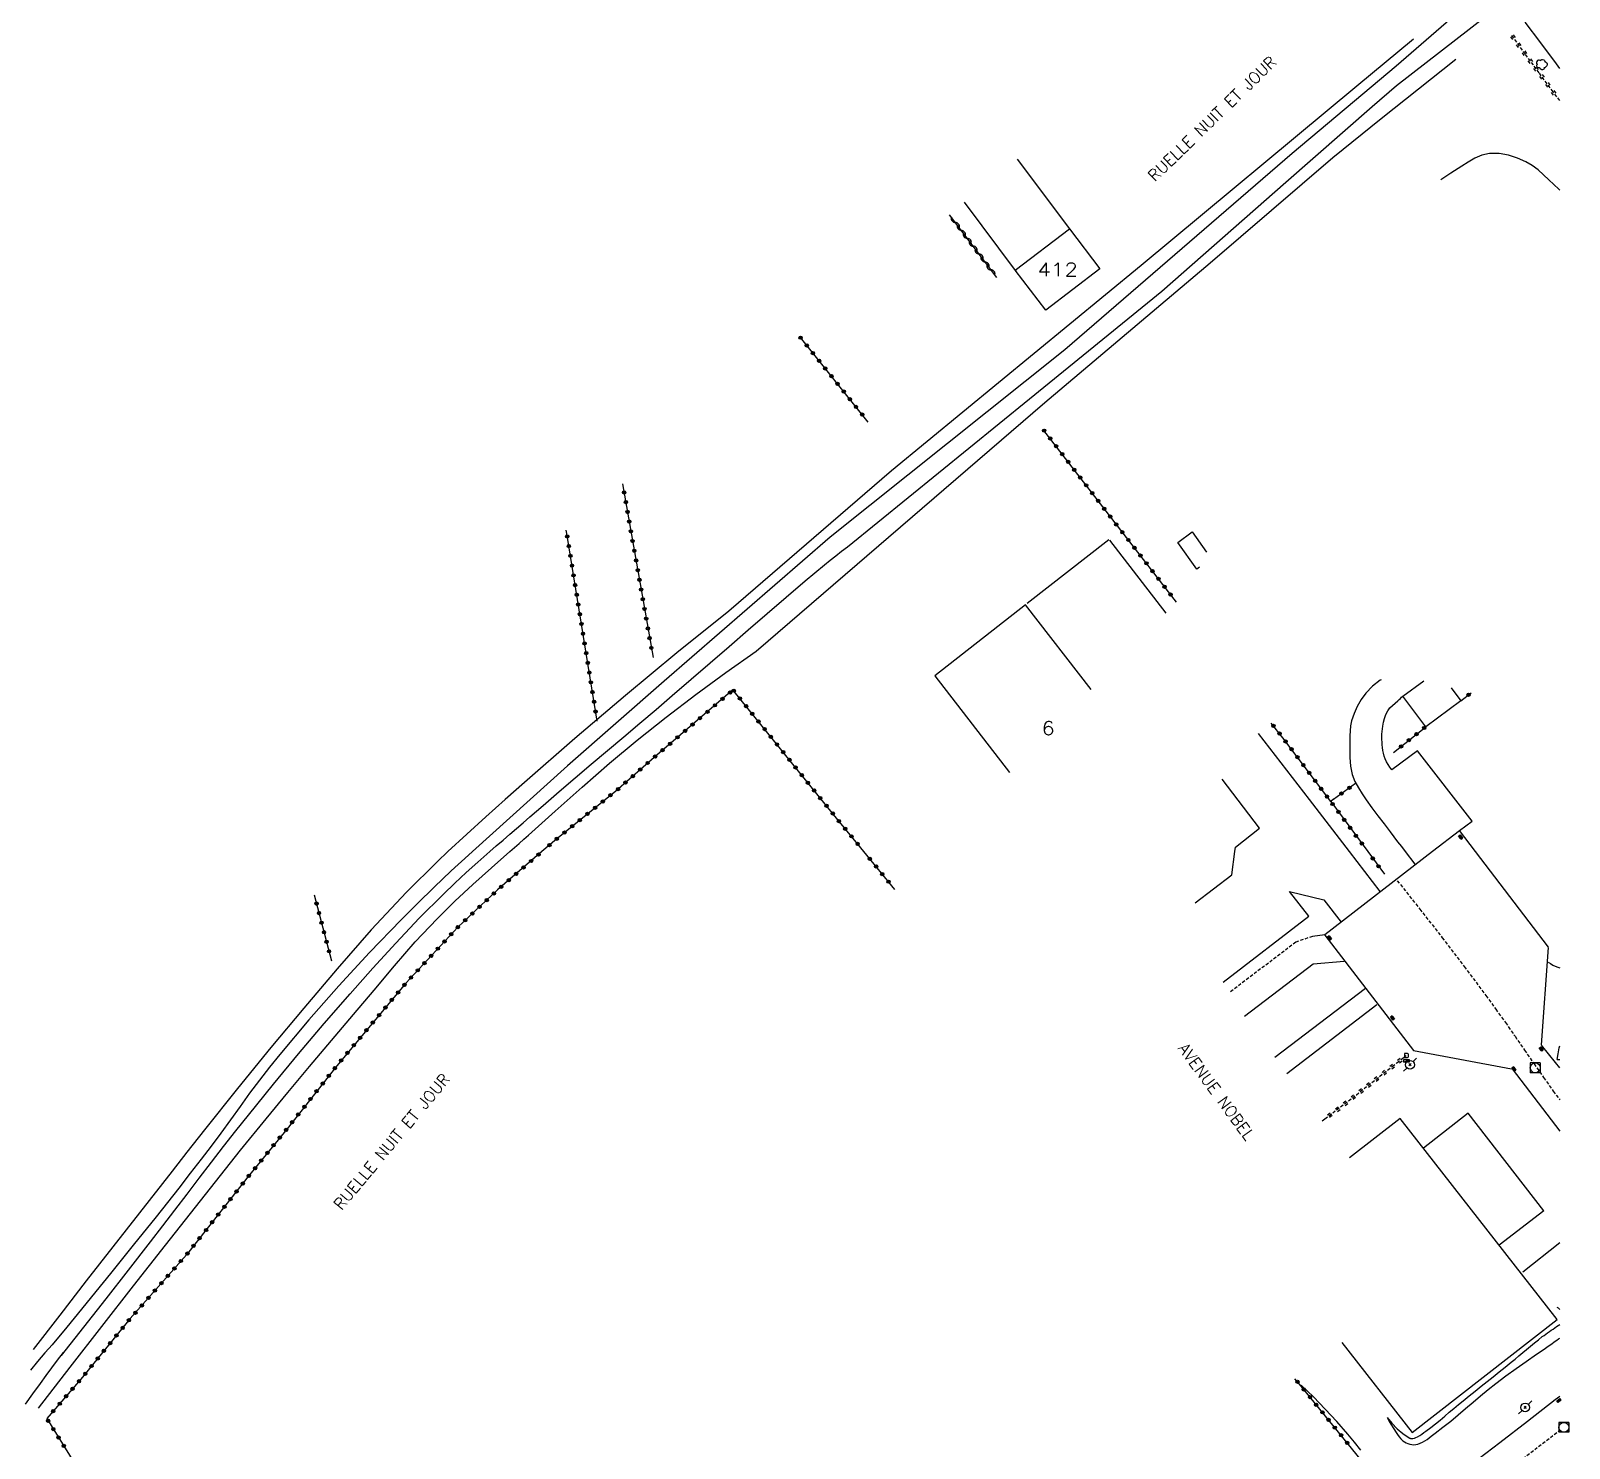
# Model space of a CAD drawing. Header units: millimetres. Extents: x 164000 to 165001, y 157998 to 159001.
# Drawn here: x 164767.2 to 165001.4, y 158580.2 to 158795.9 of the extents above; entities that cross this region are included whole.
import ezdxf
from ezdxf.enums import TextEntityAlignment as Align

# ---------------------------------------------------------------- set-up
doc = ezdxf.new("R2010")
doc.units = ezdxf.units.MM
doc.linetypes.add('DASHED', pattern=[0.75, 0.5, -0.25])
doc.layers.get('0').update_dxf_attribs({"linetype": 'CONTINUOUS'})
for name, color, linetype in [('W0001', 6, 'DASHED'), ('W0008', 7, 'CONTINUOUS'), ('W0017', 7, 'CONTINUOUS'), ('W0101', 7, 'CONTINUOUS'), ('W0104', 1, 'CONTINUOUS'), ('W0112', 1, 'DASHED'), ('W0211', 2, 'CONTINUOUS'), ('W0214', 2, 'CONTINUOUS'), ('W0220', 5, 'DASHED'), ('W0300', 7, 'CONTINUOUS'), ('W0310', 3, 'CONTINUOUS'), ('W0323', 7, 'CONTINUOUS'), ('W0401', 7, 'CONTINUOUS'), ('W0420', 7, 'CONTINUOUS'), ('W0438', 7, 'CONTINUOUS'), ('W0473', 7, 'CONTINUOUS'), ('W0989', 7, 'CONTINUOUS'), ('W0991', 7, 'CONTINUOUS')]:
    doc.layers.add(name, color=color, linetype=linetype)
doc.styles.get("Standard").update_dxf_attribs({"font": 'romans.shx', "width": 0.85})

# ---------------------------------------------------------------- blocks, each defined once
blk = doc.blocks.new('T401')
for p, q in [((-0.3, 0.3), (0, 0.3)), ((-0.3, -0.25), (-0.3, 0.3)), ((-0.3, 0.15), (0, 0.15)), ((-0.3, 0), (0, 0)), ((0, 0.3), (0, -0.25)), ((-0.3, -0.15), (0, -0.15)), ((-0.3, -0.25), (-0.3, -0.3)), ((-0.3, -0.3), (0, -0.3)), ((0, -0.3), (0, -0.25))]:
    blk.add_line(p, q)
blk = doc.blocks.new('T473')
for p, q in [((-0.166667, 0.166667), (0.166667, -0.166667)), ((-0.166667, -0.166667), (0.166667, 0.166667)), ((0.500001, 0.500001), (1.000002, 1.000002)), ((-1.000002, -1.000002), (-0.500001, -0.500001))]:
    blk.add_line(p, q)
blk.add_ellipse((0, 0), major_axis=(0.471405, 0.471405), ratio=1, start_param=5.4977871438, end_param=11.780972451)
blk = doc.blocks.new('T420')
for p, q in [((0.75, 0.75), (-0.75, 0.75)), ((-0.75, 0.75), (-0.75, -0.75)), ((0.75, 0.75), (0.75, -0.75)), ((0.75, -0.75), (-0.75, -0.75))]:
    blk.add_line(p, q)
blk.add_ellipse((0, 0), major_axis=(-0.53, 0.53), ratio=1, start_param=3.926991, end_param=10.210176)
blk = doc.blocks.new('T438')
for p, q in [((-0.4, 0.2), (0.4, 0.2)), ((-0.4, -0.2), (-0.4, 0.2)), ((0.15, 1.1), (-0.3, 1.1)), ((-0.3, 1.1), (-0.3, 0.5)), ((-0.3, 0.5), (0.15, 0.5)), ((0.3, 0.65), (0.3, 0.95)), ((0.4, 0.2), (0.4, -0.2))]:
    blk.add_line(p, q)
at = {"flags": 128}
for points in [[(-0.4, -0.2), (0.4, 0.2)], [(0.4, -0.2), (-0.4, -0.2)]]:
    blk.add_lwpolyline(points, dxfattribs=at)
for centre, major_axis, start_param, end_param in [((0.15, 0.95), (0.106, -0.106), 0.785398, 2.356194), ((0.15, 0.65), (0.106, 0.106), 3.926991, 5.497787)]:
    blk.add_ellipse(centre, major_axis=major_axis, ratio=1, start_param=start_param, end_param=end_param)
blk = doc.blocks.new('T300')
for p, q in [((-0.8, 0.51), (-0.86, 0.34)), ((-0.86, 0.34), (-0.86, 0.17)), ((-0.86, 0.17), (-0.74, 0.06)), ((-0.69, 0.63), (-0.8, 0.51)), ((-0.8, -0.06), (-0.74, 0.06)), ((-0.74, 0.06), (-0.69, 0.11)), ((-0.57, 0.69), (-0.69, 0.63)), ((-0.46, 0.69), (-0.57, 0.69)), ((-0.29, 0.63), (-0.46, 0.69)), ((-0.29, 0.63), (-0.17, 0.74)), ((-0.23, 0.57), (-0.29, 0.63)), ((-0.17, 0.74), (-0.06, 0.8)), ((-0.06, 0.8), (0.06, 0.8)), ((0.06, 0.8), (0.23, 0.74)), ((0.23, 0.74), (0.34, 0.63)), ((0.34, 0.63), (0.4, 0.51)), ((0.46, 0.46), (0.34, 0.46)), ((0.4, 0.51), (0.4, 0.46)), ((0.57, 0.4), (0.46, 0.46)), ((0.57, 0.4), (0.69, 0.29)), ((0.69, 0.29), (0.74, 0.17)), ((0.74, 0.06), (0.69, -0.17)), ((0.74, 0.17), (0.74, 0.06)), ((-0.8, -0.17), (-0.8, -0.06)), ((-0.8, -0.23), (-0.8, -0.17)), ((-0.74, -0.34), (-0.8, -0.23)), ((-0.69, -0.4), (-0.74, -0.34)), ((-0.51, -0.46), (-0.69, -0.4)), ((-0.4, -0.46), (-0.51, -0.46)), ((-0.4, -0.46), (-0.34, -0.46)), ((-0.34, -0.46), (-0.34, -0.4)), ((-0.34, -0.51), (-0.34, -0.46)), ((-0.29, -0.63), (-0.34, -0.51)), ((-0.17, -0.74), (-0.29, -0.63)), ((-0.06, -0.8), (-0.17, -0.74)), ((0.06, -0.8), (-0.06, -0.8)), ((0.17, -0.74), (0.06, -0.8)), ((0.23, -0.69), (0.17, -0.74)), ((0.29, -0.46), (0.23, -0.46)), ((0.29, -0.63), (0.23, -0.69)), ((0.46, -0.4), (0.29, -0.46)), ((0.34, -0.51), (0.29, -0.63)), ((0.34, -0.51), (0.34, -0.46)), ((0.57, -0.34), (0.46, -0.4)), ((0.63, -0.29), (0.57, -0.34)), ((0.69, -0.17), (0.63, -0.29))]:
    blk.add_line(p, q)
blk = doc.blocks.new('t323o')
at = {"color": 0, "linetype": 'Continuous'}
for radius in [0.25, 0.15]:
    blk.add_circle((0, 0), radius, dxfattribs=at)
blk = doc.blocks.new('t310o')
at = {"color": 0, "linetype": 'Continuous'}
for centre, start, end in [((-0.5, 0.38), 216.8699, 323.1304), ((0.5, -0.37), 36.8699, 143.1303)]:
    blk.add_arc(centre, 0.625, start, end, dxfattribs=at)
blk = doc.blocks.new('t220o')
at = {"color": 0, "linetype": 'Continuous'}
for p, q in [((-0.25, 0.25), (0.25, 0.25)), ((-0.25, -0.25), (0.25, -0.25))]:
    blk.add_line(p, q, dxfattribs=at)

msp = doc.modelspace()

# ---------------------------------------------------------------- linework, layer by layer
at = {"layer": 'W0001'}
for points in [[(164975.25, 158666.57), (164978.69, 158662.25), (164982.09, 158657.9), (164985.44, 158653.51), (164988.75, 158649.09), (164990.24, 158647.03), (164991.72, 158644.97), (164993.18, 158642.89), (164994.62, 158640.8), (164996.07, 158638.71), (164997.53, 158636.63), (164999, 158634.56), (165000, 158633.2)], [(164937.71, 158534.42), (164941.19, 158537.26), (164944.68, 158540.09), (164948.18, 158542.91), (164951.7, 158545.71), (164956.33, 158549.36), (164960.98, 158552.99), (164965.64, 158556.6), (164970.31, 158560.21), (164973.09, 158562.35), (164975.88, 158564.49), (164978.66, 158566.62), (164981.45, 158568.74), (164984.25, 158570.87), (164987.04, 158573), (164989.82, 158575.13), (164992.61, 158577.26), (164997.96, 158581.38), (165000, 158582.95)]]:
    msp.add_lwpolyline(points, dxfattribs=at)
at = {"layer": 'W0008'}
for points in [[(165000, 158790.2), (164999.48, 158790.89), (164997.1, 158794.06), (164994.71, 158797.23)], [(164984.71, 158674.18), (164980.6, 158671)], [(164987.16, 158671), (164984.71, 158674.2)], [(164980.6, 158671), (164964.21, 158658.31)], [(164998.29, 158656.45), (164987.16, 158671)], [(164964.24, 158658.29), (164977.7, 158640.71), (164992.66, 158637.95)], [(164997.23, 158641.57), (164998.27, 158656.42)], [(165000, 158638.08), (164999.34, 158638.91), (164998.29, 158640.23), (164997.23, 158641.54)], [(164992.75, 158637.93), (165000, 158628.47)], [(165000, 158588.09), (164999.31, 158587.56), (164995.08, 158584.29), (164990.85, 158581.04), (164986.61, 158577.78)]]:
    msp.add_lwpolyline(points, dxfattribs=at)
at = {"layer": 'W0017'}
for points in [[(164987.7, 158806.53), (164987.31, 158802.22), (164983.43, 158797.78), (164975.07, 158790.53), (164970.01, 158786.27)], [(164971.44, 158784.38), (164975.13, 158787.59), (164988.66, 158798.1), (164989.53, 158798.68), (164991.08, 158798.82), (164992.05, 158798.77), (164993.68, 158798.59)], [(164970.01, 158786.27), (164959.26, 158777.23), (164924.65, 158747.37), (164888.89, 158718.86)], [(164891.53, 158717.36), (164919.24, 158739.89), (164939.42, 158756.3), (164958.27, 158772.9), (164971.44, 158784.38)], [(164888.89, 158718.86), (164863.66, 158696.96), (164848.92, 158684.04), (164834.48, 158671)], [(164918.9, 158708.81), (164931.36, 158718.5)], [(164931.45, 158718.42), (164940.01, 158707.26)], [(164837.08, 158671), (164838.09, 158671.88), (164839.11, 158672.76), (164840.13, 158673.64), (164841.14, 158674.52), (164842.16, 158675.39), (164843.18, 158676.27), (164844.19, 158677.14), (164845.21, 158678.02), (164847.65, 158680.13), (164850.1, 158682.23), (164852.55, 158684.32), (164855.02, 158686.4), (164857.48, 158688.48), (164859.95, 158690.55), (164862.41, 158692.64), (164864.86, 158694.73), (164867.76, 158697.22), (164870.65, 158699.72), (164873.53, 158702.23), (164876.42, 158704.74), (164879.31, 158707.24), (164882.21, 158709.73), (164885.13, 158712.19), (164888.07, 158714.64), (164888.92, 158715.33), (164889.78, 158716.02), (164890.65, 158716.7), (164891.53, 158717.36)], [(164972.78, 158697.16), (164972.66, 158697.07), (164971.48, 158696.16), (164970.44, 158695.1), (164969.74, 158694.14), (164969.15, 158693.1), (164968.67, 158692.01), (164968.3, 158690.88), (164968.14, 158690.14), (164968.06, 158689.38), (164968.04, 158688.63), (164968.03, 158687.88), (164968.02, 158686.59), (164968.02, 158685.3), (164968.12, 158684), (164968.39, 158682.73), (164968.79, 158681.69), (164969.33, 158680.72), (164969.92, 158679.8), (164970.52, 158678.89), (164971.38, 158677.64), (164972.3, 158676.42), (164973.23, 158675.23), (164974.16, 158674.03), (164974.73, 158673.27), (164975.3, 158672.51), (164975.88, 158671.76), (164976.46, 158671)], [(164974.44, 158683.45), (164974.12, 158683.83), (164973.84, 158684.24), (164973.6, 158684.67), (164973.39, 158685.11), (164973.24, 158685.54), (164973.13, 158685.97), (164973.05, 158686.41), (164972.99, 158686.86), (164972.96, 158687.26), (164972.93, 158687.66), (164972.91, 158688.06), (164972.91, 158688.46), (164972.92, 158688.87), (164972.95, 158689.27), (164972.99, 158689.67), (164973.04, 158690.07), (164973.16, 158690.68), (164973.3, 158691.28), (164973.51, 158691.86), (164973.79, 158692.42), (164974.13, 158692.86), (164974.53, 158693.25), (164974.95, 158693.6), (164975.35, 158693.96), (164975.53, 158694.14), (164975.72, 158694.31), (164975.9, 158694.48), (164976.08, 158694.65)], [(164954.06, 158688.99), (164961.82, 158678.91), (164967.92, 158671)], [(164986.65, 158675.61), (164978.35, 158686.33), (164974.44, 158683.45)], [(164984.71, 158674.19), (164986.65, 158675.61)], [(164833.87, 158670.45), (164831.23, 158668.05), (164828.64, 158665.61), (164826.09, 158663.12), (164823.58, 158660.6), (164818.8, 158655.63), (164814.13, 158650.57), (164809.56, 158645.41), (164805.12, 158640.14), (164803.56, 158638.19), (164802.03, 158636.22), (164800.54, 158634.22), (164799.07, 158632.2), (164797.61, 158630.18), (164796.14, 158628.16), (164794.66, 158626.16), (164793.15, 158624.17), (164791.49, 158622.04)], [(164791.81, 158619.9), (164792.87, 158621.29), (164794.72, 158623.71), (164796.58, 158626.12), (164798.46, 158628.52), (164800.36, 158630.9), (164804.15, 158635.58), (164807.98, 158640.22), (164811.86, 158644.82), (164815.82, 158649.36), (164819.28, 158653.24), (164822.78, 158657.07), (164826.36, 158660.85), (164830.03, 158664.53), (164831.76, 158666.18), (164833.51, 158667.81), (164835.29, 158669.41), (164837.08, 158671)], [(164834.48, 158671), (164833.87, 158670.45)], [(164967.92, 158671), (164972.6, 158664.93)], [(164976.46, 158671), (164977.92, 158669.09)], [(164948.72, 158651.15), (164961.79, 158661.17), (164958.85, 158664.95), (164964.08, 158663.67), (164966.69, 158660.24)], [(164964.21, 158658.31), (164962.34, 158658.1)], [(164951.98, 158645.93), (164962.45, 158653.92)], [(164962.45, 158653.92), (164967.18, 158654.33)], [(164998.24, 158654.19), (164998.58, 158653.95), (164998.94, 158653.74), (164999.31, 158653.56), (164999.7, 158653.41), (165000, 158653.32)], [(164956.59, 158639.72), (164970.42, 158650.21)], [(164958.43, 158637.24), (164972.14, 158647.75)], [(164999.6, 158639.34), (164999.73, 158640.24), (164999.91, 158641.13), (165000, 158641.45)], [(164999.6, 158639.34), (165000, 158639.35)], [(164791.49, 158622.04), (164789.74, 158619.79), (164786.29, 158615.44), (164782.82, 158611.11), (164779.34, 158606.79), (164777.13, 158604.07), (164774.92, 158601.35), (164772.69, 158598.64), (164770.46, 158595.94)], [(164771.87, 158594.33), (164775.28, 158598.64), (164778.68, 158602.96), (164782.07, 158607.29), (164785.45, 158611.62), (164787.32, 158614.03), (164789.17, 158616.45), (164791.02, 158618.87), (164791.81, 158619.9)], [(164994.36, 158607.02), (165000, 158611.49)], [(164766.44, 158586.91), (164767.55, 158588.49), (164768.68, 158590.07), (164769.54, 158591.25), (164770.41, 158592.43), (164771.3, 158593.6), (164772.2, 158594.76)], [(164770.5, 158596), (164769.35, 158594.73), (164768.23, 158593.42), (164767.16, 158592.08)]]:
    msp.add_lwpolyline(points, dxfattribs=at)
at = {"layer": 'W0101'}
msp.add_lwpolyline([(164917.08, 158759.5), (164925.34, 158765.78), (164929.99, 158759.67), (164921.73, 158753.39)], close=True, dxfattribs=at)
for points in [[(164928.63, 158695.68), (164918.64, 158708.56), (164904.86, 158697.77), (164916.22, 158683.04)], [(164950.52, 158671), (164950.6, 158671.67), (164954.3, 158674.55), (164948.57, 158682.04)], [(164944.49, 158663.2), (164950.08, 158667.46), (164950.52, 158671)], [(164999.58, 158599.77), (164975.7, 158630.39), (164967.98, 158624.37)], [(164966.82, 158596.3), (164977.53, 158582.57), (164999.58, 158599.77)]]:
    msp.add_lwpolyline(points, dxfattribs=at)
at = {"layer": 'W0104'}
for points in [[(164917.37, 158776.39), (164925.34, 158765.78)], [(164917.3, 158759.21), (164909.38, 158769.81)], [(164944.75, 158714), (164941.82, 158718.06), (164944, 158719.64), (164946.21, 158716.59)], [(164945.14, 158714.29), (164944.75, 158714)], [(164983.43, 158695.94), (164984.91, 158693.96), (164979.58, 158689.99), (164976.12, 158694.63), (164979.29, 158697)], [(164997.58, 158616.33), (164986.04, 158631.19), (164979.22, 158625.88)], [(164997.58, 158616.33), (164990.77, 158611.08)]]:
    msp.add_lwpolyline(points, dxfattribs=at)
at = {"layer": 'W0112'}
for points in [[(164959.8, 158657.23), (164949.68, 158649.5)], [(164962.34, 158658.1), (164959.8, 158657.23)]]:
    msp.add_lwpolyline(points, dxfattribs=at)
at = {"layer": 'W0211'}
for points in [[(165000, 158601.33), (164999.97, 158601.36), (164999.78, 158601.5), (164999.57, 158601.63)], [(164973.71, 158584.87), (164974.02, 158584.29), (164974.36, 158583.72), (164974.71, 158583.16), (164975.08, 158582.61), (164975.3, 158582.27), (164975.54, 158581.94), (164975.8, 158581.61), (164976.1, 158581.33), (164976.34, 158581.16), (164976.59, 158581.02), (164976.87, 158580.91), (164977.15, 158580.82), (164977.45, 158580.77), (164977.76, 158580.74), (164978.07, 158580.76), (164978.38, 158580.82), (164979.11, 158581.12), (164979.78, 158581.55), (164980.4, 158582.02), (164981.02, 158582.49), (164982.21, 158583.38), (164983.38, 158584.31), (164984.53, 158585.27), (164985.66, 158586.24), (164986.79, 158587.22), (164987.93, 158588.19), (164989.08, 158589.14), (164990.25, 158590.06), (164991.78, 158591.2), (164993.33, 158592.31), (164994.89, 158593.41), (164996.45, 158594.51), (164996.84, 158594.77), (164997.23, 158595.04), (164997.62, 158595.3), (164998, 158595.56), (164998.39, 158595.83), (164998.78, 158596.1), (164999.16, 158596.37), (164999.54, 158596.65), (164999.79, 158596.83), (165000, 158596.95)], [(164969.7, 158579.89), (164968.74, 158581.13), (164967.74, 158582.34), (164966.04, 158584.27), (164964.28, 158586.16), (164962.48, 158588), (164960.63, 158589.79)]]:
    msp.add_lwpolyline(points, dxfattribs=at)
at = {"layer": 'W0214'}
for points in [[(165000, 158771.64), (164999.83, 158771.81), (164998.31, 158773.25), (164997.51, 158774), (164996.68, 158774.74), (164995.8, 158775.42), (164994.83, 158775.98), (164993.53, 158776.54), (164992.17, 158776.99), (164990.75, 158777.24), (164989.3, 158777.24), (164988.14, 158776.98), (164987.05, 158776.51), (164986.05, 158775.92), (164985.08, 158775.31), (164983.41, 158774.27), (164981.86, 158773.22)], [(164973.71, 158584.87), (164974.44, 158583.99), (164975.24, 158583.17), (164976.12, 158582.44), (164977.06, 158581.78), (164977.13, 158581.74), (164977.2, 158581.71), (164977.27, 158581.68), (164977.35, 158581.67), (164977.61, 158581.68), (164977.86, 158581.74), (164978.09, 158581.84), (164978.32, 158581.94), (164978.66, 158582.12), (164978.99, 158582.34), (164979.31, 158582.57), (164979.62, 158582.8), (164980.35, 158583.35), (164981.07, 158583.91), (164981.78, 158584.49), (164982.48, 158585.08), (164983.17, 158585.67), (164983.87, 158586.26), (164984.57, 158586.84), (164985.28, 158587.42), (164986.19, 158588.16), (164987.1, 158588.89), (164988.02, 158589.62), (164988.93, 158590.35), (164989.85, 158591.08), (164990.76, 158591.81), (164991.67, 158592.54), (164992.58, 158593.28), (164993.18, 158593.76), (164993.77, 158594.26), (164994.36, 158594.75), (164994.94, 158595.25), (164995.53, 158595.74), (164996.13, 158596.23), (164996.73, 158596.71), (164997.33, 158597.18), (164997.6, 158597.38), (164997.87, 158597.58), (164998.14, 158597.77), (164998.42, 158597.96), (164998.69, 158598.15), (164998.96, 158598.34), (164999.23, 158598.53), (164999.5, 158598.73), (164999.75, 158598.9), (165000, 158599.04)]]:
    msp.add_lwpolyline(points, dxfattribs=at)
at = {"layer": 'W0220'}
for points in [[(165000, 158785.29), (164998.97, 158786.65), (164996.85, 158789.5), (164994.75, 158792.37), (164992.67, 158795.25)], [(164963.81, 158630), (164964.22, 158630.32), (164966.63, 158632.15), (164969.02, 158634), (164971.39, 158635.87), (164973.77, 158637.74), (164974.48, 158638.3), (164975.18, 158638.86), (164975.89, 158639.42), (164976.59, 158639.98)]]:
    msp.add_lwpolyline(points, dxfattribs=at)
at = {"layer": 'W0300'}
for points in [[(164977.71, 158794.66), (164969.09, 158787.49)], [(164972.82, 158782.55), (164984.16, 158791.6)], [(164969.09, 158787.49), (164936.26, 158760.2), (164898.24, 158728.97), (164873.51, 158707.6)], [(164877.65, 158701.49), (164921.59, 158739.36), (164946.79, 158760.6), (164965.42, 158776.64), (164972.82, 158782.55)], [(164873.51, 158707.6), (164865.59, 158701.23), (164857.76, 158694.77), (164850.02, 158688.19), (164842.37, 158681.52), (164839.43, 158678.92), (164836.5, 158676.31), (164833.6, 158673.67), (164830.72, 158671)], [(164840.17, 158671), (164840.87, 158671.62), (164841.57, 158672.24), (164842.28, 158672.87), (164842.98, 158673.49), (164847.07, 158677.16), (164851.17, 158680.82), (164855.31, 158684.44), (164859.53, 158687.95), (164863.96, 158691.47), (164868.46, 158694.89), (164873.02, 158698.24), (164877.65, 158701.49)], [(164830.72, 158671), (164829.12, 158669.48), (164827.54, 158667.94), (164825.97, 158666.38), (164824.43, 158664.8), (164819.06, 158659.07), (164813.88, 158653.17), (164808.8, 158647.18), (164803.77, 158641.16), (164798.68, 158634.95), (164793.68, 158628.67), (164791, 158625.25)], [(164792.27, 158616.87), (164795.34, 158620.76), (164799.17, 158625.57), (164803.04, 158630.34), (164806.34, 158634.34), (164809.66, 158638.31), (164813, 158642.27), (164816.36, 158646.21), (164819.48, 158649.9), (164822.59, 158653.61), (164825.76, 158657.26), (164829.07, 158660.79), (164831.75, 158663.44), (164834.52, 158666), (164837.34, 158668.51), (164840.17, 158671)], [(164791, 158625.25), (164788.73, 158622.35), (164783.78, 158616.04), (164779.71, 158610.85), (164775.66, 158605.66), (164771.62, 158600.45), (164767.6, 158595.24)], [(164768.38, 158586.3), (164773.19, 158592.52), (164778.02, 158598.73), (164782.87, 158604.93), (164787.73, 158611.11), (164791.53, 158615.94), (164792.27, 158616.87)]]:
    msp.add_lwpolyline(points, dxfattribs=at)
at = {"layer": 'W0310'}
msp.add_lwpolyline([(164914.29, 158758.35), (164907.09, 158767.93)], dxfattribs=at)
at = {"layer": 'W0323'}
for points in [[(164894.72, 158736.33), (164884.39, 158749.25)], [(164941.66, 158708.94), (164933.14, 158719.92), (164921.3, 158735.3)], [(164857.32, 158726.98), (164861.95, 158700.54)], [(164853.45, 158690.83), (164848.82, 158719.4), (164848.73, 158719.91)], [(164874.12, 158695.6), (164862.54, 158685.7), (164856.28, 158680.22), (164847.23, 158672.9), (164845.03, 158671)], [(164894.05, 158671), (164889.42, 158676.65), (164874.12, 158695.63)], [(164984.91, 158693.96), (164986.48, 158695.16)], [(164965.52, 158678.96), (164965.13, 158678.6), (164957.85, 158688.3), (164956.07, 158690.54)], [(164974.67, 158686.07), (164979.58, 158689.99)], [(164965.52, 158678.96), (164968.91, 158681.4)], [(164965.13, 158678.6), (164970.75, 158671)], [(164845.03, 158671), (164838.29, 158665.17), (164832.23, 158659.5), (164824.3, 158650.96), (164813.79, 158638.4), (164806.23, 158628.83), (164800.32, 158621.53), (164792.97, 158612.23)], [(164898.75, 158665.25), (164894.05, 158671)], [(164970.75, 158671), (164973.29, 158667.56)], [(164810.36, 158664.43), (164813.01, 158654.37)], [(164792.97, 158612.23), (164790.91, 158609.62), (164782.37, 158599.95), (164774.83, 158590.7), (164769.66, 158584.71)], [(164973.31, 158574.02), (164960.62, 158589.64), (164959.68, 158590.76)], [(164769.66, 158584.71), (164775.88, 158574.64), (164787.9, 158556.92), (164791.36, 158551.85)]]:
    msp.add_lwpolyline(points, dxfattribs=at)

# ---------------------------------------------------------------- block references
at = {"layer": 'W0220'}
for p, rotation in [((164992.89, 158794.95), 125.7567688465048), ((164993.76, 158793.73), 125.7567688465048), ((164994.64, 158792.52), 125.7567688465048), ((164995.52, 158791.31), 126.2181104154101), ((164996.41, 158790.1), 126.2181104154101), ((164997.3, 158788.89), 126.6794555429962), ((164998.2, 158787.69), 126.6794555429962), ((164999.09, 158786.48), 127.140804228825), ((164974.46, 158638.29), 38.24086355956167), ((164975.64, 158639.22), 38.55784975886405), ((164972.1, 158636.43), 38.19289483669899), ((164973.28, 158637.36), 38.19289483669899), ((164968.56, 158633.65), 37.81942900781403), ((164969.75, 158634.58), 38.14248924284349), ((164970.93, 158635.5), 38.14248924284349), ((164966.19, 158631.82), 37.22375676174108), ((164967.38, 158632.73), 37.81942900781403), ((164965, 158630.91), 37.22375676174108)]:
    msp.add_blockref('t220o', p, dxfattribs=dict(at, rotation=rotation))
at = {"layer": 'W0300'}
msp.add_blockref('T300', (164997.31, 158790.75), dxfattribs=at)
at = {"layer": 'W0310', "rotation": 126.8916248437998}
for p in [(164907.98, 158766.74), (164908.89, 158765.54), (164909.79, 158764.34), (164910.69, 158763.14), (164911.59, 158761.94), (164912.49, 158760.74), (164913.39, 158759.54)]:
    msp.add_blockref('t310o', p, dxfattribs=at)
at = {"layer": 'W0323'}
for p, rotation in [((164884.42, 158749.21), 128.6468620287075), ((164885.36, 158748.04), 128.6468620287075), ((164886.29, 158746.87), 128.6468620287075), ((164887.23, 158745.7), 128.6468620287075), ((164888.17, 158744.53), 128.6468620287075), ((164889.1, 158743.36), 128.6468620287075), ((164890.04, 158742.18), 128.6468620287075), ((164890.98, 158741.01), 128.6468620287075), ((164891.91, 158739.84), 128.6468620287075), ((164892.85, 158738.67), 128.6468620287075), ((164893.79, 158737.5), 128.6468620287075), ((164921.49, 158735.06), 127.5901899845058), ((164922.41, 158733.87), 127.5901899845058), ((164923.32, 158732.68), 127.5901899845058), ((164924.24, 158731.49), 127.5901899845058), ((164925.15, 158730.3), 127.5901899845058), ((164926.07, 158729.12), 127.5901899845058), ((164926.98, 158727.93), 127.5901899845058), ((164857.55, 158725.65), 279.9185097158737), ((164927.9, 158726.74), 127.5901899845058), ((164928.81, 158725.55), 127.5901899845058), ((164857.81, 158724.18), 279.9185097158737), ((164858.07, 158722.7), 279.9185097158737), ((164929.73, 158724.36), 127.5901899845058), ((164930.64, 158723.17), 127.5901899845058), ((164858.33, 158721.22), 279.9185097158737), ((164931.56, 158721.98), 127.5901899845058), ((164932.47, 158720.8), 127.5901899845058), ((164848.89, 158718.97), 99.21234703650588), ((164858.59, 158719.74), 279.9185097158737), ((164858.84, 158718.27), 279.9185097158737), ((164933.39, 158719.61), 127.7743380656427), ((164934.31, 158718.42), 127.7743380656427), ((164849.13, 158717.49), 99.21234703650588), ((164849.37, 158716.01), 99.21234703650588), ((164859.1, 158716.79), 279.9185097158737), ((164935.23, 158717.24), 127.7743380656427), ((164936.15, 158716.05), 127.7743380656427), ((164849.61, 158714.52), 99.21234703650588), ((164849.85, 158713.04), 99.21234703650588), ((164859.36, 158715.31), 279.9185097158737), ((164859.62, 158713.83), 279.9185097158737), ((164937.07, 158714.87), 127.7743380656427), ((164937.98, 158713.68), 127.7743380656427), ((164850.09, 158711.56), 99.21234703650588), ((164859.88, 158712.36), 279.9185097158737), ((164860.14, 158710.88), 279.9185097158737), ((164938.9, 158712.49), 127.7743380656427), ((164939.82, 158711.31), 127.7743380656427), ((164850.33, 158710.08), 99.21234703650588), ((164850.57, 158708.6), 99.21234703650588), ((164860.39, 158709.4), 279.9185097158737), ((164940.74, 158710.12), 127.7743380656427), ((164850.81, 158707.12), 99.21234703650588), ((164860.65, 158707.92), 279.9185097158737), ((164860.91, 158706.45), 279.9185097158737), ((164851.05, 158705.64), 99.21234703650588), ((164851.29, 158704.16), 99.21234703650588), ((164861.17, 158704.97), 279.9185097158737), ((164851.53, 158702.68), 99.21234703650588), ((164861.43, 158703.49), 279.9185097158737), ((164861.69, 158702.01), 279.9185097158737), ((164851.77, 158701.2), 99.21234703650588), ((164852.01, 158699.72), 99.21234703650588), ((164852.25, 158698.24), 99.21234703650588), ((164852.49, 158696.76), 99.21234703650588), ((164852.73, 158695.28), 99.21234703650588), ((164873.67, 158695.21), 220.4960571178839), ((164874.23, 158695.49), 128.8804819992717), ((164875.17, 158694.32), 128.8804819992717), ((164986.1, 158694.87), 37.29643081736908), ((164852.97, 158693.8), 99.21234703650588), ((164853.21, 158692.31), 99.21234703650588), ((164870.24, 158692.29), 220.4960571178839), ((164871.38, 158693.26), 220.4960571178839), ((164872.53, 158694.23), 220.4960571178839), ((164876.12, 158693.15), 128.8804819992717), ((164877.06, 158691.98), 128.8804819992717), ((164867.96, 158690.34), 220.4960571178839), ((164869.1, 158691.31), 220.4960571178839), ((164878, 158690.82), 128.8804819992717), ((164878.94, 158689.65), 128.8804819992717), ((164956.39, 158690.13), 128.4418285053629), ((164979.36, 158689.81), 38.63416809917013), ((164864.54, 158687.42), 220.4960571178839), ((164865.68, 158688.39), 220.4960571178839), ((164866.82, 158689.36), 220.4960571178839), ((164879.88, 158688.48), 128.8804819992717), ((164880.82, 158687.31), 128.8804819992717), ((164957.33, 158688.96), 128.4418285053629), ((164958.25, 158687.77), 126.9180715427339), ((164977.01, 158687.94), 38.63416809917013), ((164978.19, 158688.88), 38.63416809917013), ((164862.26, 158685.46), 221.208600141344), ((164863.4, 158686.44), 220.4960571178839), ((164881.77, 158686.15), 128.8804819992717), ((164882.71, 158684.98), 128.8804819992717), ((164959.15, 158686.57), 126.9180715427339), ((164960.05, 158685.37), 126.9180715427339), ((164975.84, 158687), 38.63416809917013), ((164860.01, 158683.49), 221.208600141344), ((164861.13, 158684.48), 221.208600141344), ((164883.65, 158683.81), 128.8804819992717), ((164884.59, 158682.64), 128.8804819992717), ((164960.95, 158684.17), 126.9180715427339), ((164961.85, 158682.97), 126.9180715427339), ((164856.62, 158680.52), 221.208600141344), ((164857.75, 158681.51), 221.208600141344), ((164858.88, 158682.5), 221.208600141344), ((164885.53, 158681.47), 128.8804819992717), ((164886.47, 158680.31), 128.8804819992717), ((164962.75, 158681.77), 126.9180715427339), ((164963.65, 158680.57), 126.9180715427339), ((164967.96, 158680.71), 35.69414472714936), ((164854.3, 158678.62), 218.9818855948842), ((164855.47, 158679.57), 218.9818855948842), ((164887.41, 158679.14), 128.8804819992717), ((164888.36, 158677.97), 128.8804819992717), ((164964.55, 158679.37), 126.9180715427339), ((164965.4, 158678.24), 306.4434088540345), ((164966.74, 158679.84), 35.69414472714936), ((164850.8, 158675.79), 218.9818855948842), ((164851.97, 158676.73), 218.9818855948842), ((164853.13, 158677.68), 218.9818855948842), ((164889.3, 158676.8), 128.8804819992717), ((164890.25, 158675.64), 129.3088204923804), ((164966.29, 158677.03), 306.4434088540345), ((164967.18, 158675.83), 306.4434088540345), ((164848.47, 158673.9), 218.9818855948842), ((164849.64, 158674.85), 218.9818855948842), ((164891.2, 158674.48), 129.3088204923804), ((164892.15, 158673.32), 129.3088204923804), ((164968.07, 158674.62), 306.4434088540345), ((164968.96, 158673.41), 306.4434088540345), ((164846.17, 158671.98), 220.8540885976842), ((164847.3, 158672.96), 218.9818855948842), ((164893.1, 158672.16), 129.3088204923804), ((164969.86, 158672.21), 306.4434088540345), ((164842.25, 158668.59), 220.8540885974785), ((164843.38, 158669.57), 220.8540885974785), ((164844.52, 158670.55), 220.8540885974785), ((164894.95, 158669.9), 129.3088204923211), ((164895.9, 158668.74), 129.3088204923211), ((164971.51, 158669.97), 306.4434088541457), ((164972.4, 158668.76), 306.4434088541457), ((164839.98, 158666.63), 220.8540885974785), ((164841.11, 158667.61), 220.8540885974785), ((164896.85, 158667.58), 129.3088204923211), ((164897.8, 158666.42), 129.3088204923211), ((164837.73, 158664.64), 223.0799444073795), ((164838.84, 158665.65), 220.8540885974785), ((164810.72, 158663.08), 284.7362475141999), ((164811.1, 158661.63), 284.7362475141999), ((164834.44, 158661.57), 223.0799444073795), ((164835.54, 158662.6), 223.0799444073795), ((164836.63, 158663.62), 223.0799444073795), ((164811.48, 158660.18), 284.7362475141999), ((164832.25, 158659.52), 223.0799444073795), ((164833.35, 158660.55), 223.0799444073795), ((164811.86, 158658.73), 284.7362475141999), ((164812.24, 158657.28), 284.7362475141999), ((164830.21, 158657.32), 227.1277862817553), ((164831.23, 158658.42), 227.1277862817553), ((164812.62, 158655.82), 284.7362475141999), ((164828.17, 158655.13), 227.1277862817553), ((164829.19, 158656.23), 227.1277862817553), ((164826.13, 158652.93), 227.1277862817553), ((164827.15, 158654.03), 227.1277862817553), ((164824.1, 158650.72), 230.0784030857673), ((164825.1, 158651.83), 227.1277862817553), ((164822.17, 158648.42), 230.0784030857673), ((164823.13, 158649.57), 230.0784030857673), ((164820.25, 158646.12), 230.0784030857673), ((164821.21, 158647.27), 230.0784030857673), ((164818.32, 158643.82), 230.0784030857673), ((164819.28, 158644.97), 230.0784030857673), ((164816.4, 158641.52), 230.0784030857673), ((164817.36, 158642.67), 230.0784030857673), ((164813.52, 158638.06), 231.6989689414997), ((164814.47, 158639.21), 230.0784030857673), ((164815.43, 158640.36), 230.0784030857673), ((164811.66, 158635.7), 231.6989689414997), ((164812.59, 158636.88), 231.6989689414997), ((164809.8, 158633.35), 231.6989689414997), ((164810.73, 158634.52), 231.6989689414997), ((164808.87, 158632.17), 231.6989689414997), ((164807.01, 158629.82), 231.6989689414997), ((164807.94, 158630.99), 231.6989689414997), ((164805.13, 158627.48), 230.9999719745877), ((164806.08, 158628.64), 230.9999719745877), ((164802.3, 158623.98), 230.9999719745877), ((164803.25, 158625.14), 230.9999719745877), ((164804.19, 158626.31), 230.9999719745877), ((164800.41, 158621.65), 230.9999719745877), ((164801.36, 158622.81), 230.9999719745877), ((164798.55, 158619.29), 231.6667976154064), ((164799.48, 158620.47), 231.6667976154064), ((164797.62, 158618.12), 231.6667976154064), ((164795.76, 158615.76), 231.6667976154064), ((164796.69, 158616.94), 231.6667976154064), ((164793.9, 158613.41), 231.6667976154064), ((164794.83, 158614.59), 231.6667976154064), ((164791.99, 158611), 231.6667976155084), ((164792.92, 158612.18), 231.6667976155084), ((164790.08, 158608.69), 228.5880859893195), ((164791.06, 158609.82), 231.6667976155084), ((164787.1, 158605.32), 228.5880859893195), ((164788.1, 158606.44), 228.5880859893195), ((164789.09, 158607.57), 228.5880859893195), ((164785.12, 158603.07), 228.5880859893195), ((164786.11, 158604.19), 228.5880859893195), ((164783.14, 158600.82), 228.5880859893195), ((164784.13, 158601.94), 228.5880859893195), ((164781.21, 158598.52), 230.812967857846), ((164782.15, 158599.68), 230.812967857846), ((164779.31, 158596.19), 230.812967857846), ((164780.26, 158597.36), 230.812967857846), ((164777.41, 158593.87), 230.812967857846), ((164778.36, 158595.03), 230.812967857846), ((164775.52, 158591.54), 230.812967857846), ((164776.47, 158592.71), 230.812967857846), ((164773.58, 158589.25), 229.1512852665572), ((164774.56, 158590.39), 229.1512852665572), ((164960.06, 158590.31), 129.7836941248803), ((164961.01, 158589.15), 129.111534925831), ((164771.62, 158586.98), 229.1512852665572), ((164772.6, 158588.12), 229.1512852665572), ((164961.96, 158587.99), 129.111534925831), ((164962.9, 158586.82), 129.111534925831), ((164769.86, 158584.38), 301.6918600223496), ((164770.64, 158585.85), 229.1512852665572), ((164963.85, 158585.66), 129.111534925831), ((164964.8, 158584.5), 129.111534925831), ((164770.65, 158583.11), 301.6918600223496), ((164771.44, 158581.83), 301.6918600223496), ((164965.74, 158583.33), 129.111534925831), ((164966.69, 158582.17), 129.111534925831), ((164772.23, 158580.55), 301.6918600223496), ((164967.64, 158581.01), 129.111534925831)]:
    msp.add_blockref('t323o', p, dxfattribs=dict(at, rotation=rotation))
at = {"layer": 'W0401'}
for p, rotation in [((164985.01, 158673.3), 37.42510995420176), ((164964.83, 158657.76), 217.4639650791571), ((164974.4, 158645.58), 217.4639650791571), ((164997.28, 158641.06), 38.87819171898695), ((164992.89, 158637.8), 217.4574354183106), ((164999.78, 158587.59), 127.6542038336313)]:
    msp.add_blockref('T401', p, dxfattribs=dict(at, rotation=rotation))
at = {"layer": 'W0420'}
for p in [(164996.25, 158638.09), (165000.61, 158583.37)]:
    msp.add_blockref('T420', p, dxfattribs=at)
at = {"layer": 'W0438'}
msp.add_blockref('T438', (164976.66, 158639.17), dxfattribs=at)
at = {"layer": 'W0473'}
for p in [(164977.19, 158638.56), (164994.72, 158586.41)]:
    msp.add_blockref('T473', p, dxfattribs=at)

# ---------------------------------------------------------------- texts
at = {"layer": 'W0989'}
for s, rotation, p in [('RUELLE NUIT ET JOUR', 44.1229, (164938.35, 158772.85)), ('AVENUE NOBEL', 306.3762, (164941.8, 158641.04)), ('RUELLE NUIT ET JOUR', 50.2151, (164814.52, 158616.31))]:
    msp.add_text(s, height=1.75, rotation=rotation, dxfattribs=at).set_placement(p)
at = {"layer": 'W0991', "width": 1.2}
for s, p in [('412', (164923.54, 158759.58)), ('6', (164922.11, 158689.78))]:
    msp.add_text(s, height=2, dxfattribs=at).set_placement(p, align=Align.MIDDLE_CENTER)

doc.saveas('drawing.dxf')
